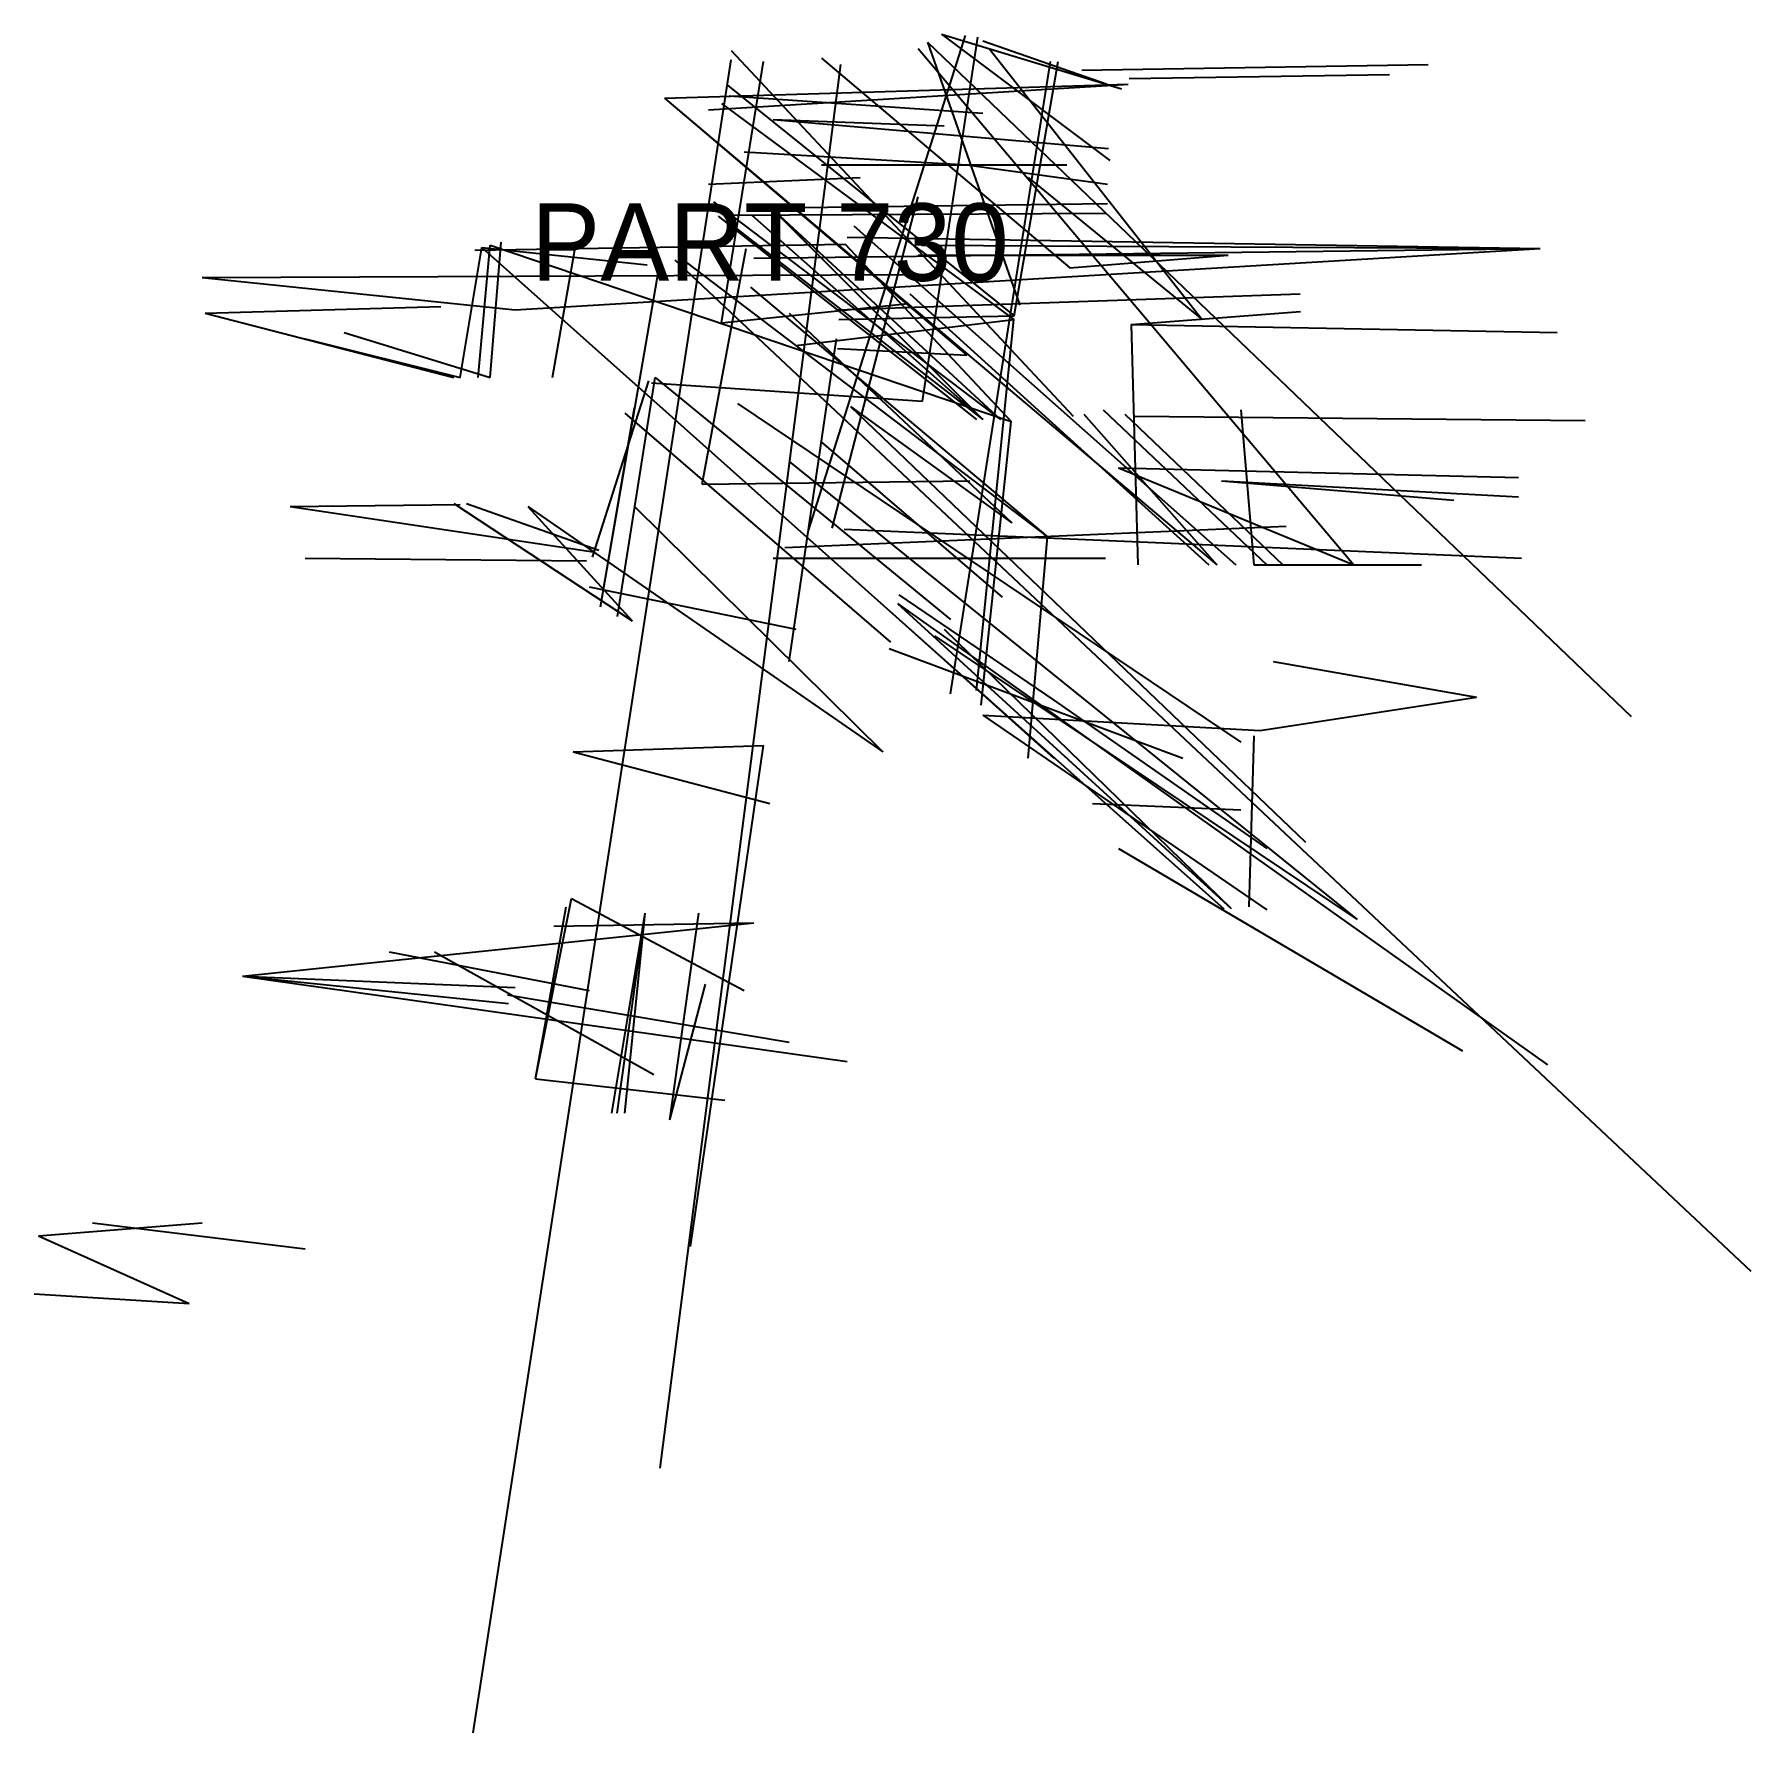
# Model space of a CAD drawing. Header units: millimetres. Extents: x 57 to 323, y 925 to 1188.
import ezdxf

# ---------------------------------------------------------------- set-up
doc = ezdxf.new("R2010")
doc.units = ezdxf.units.MM
doc.layers.add('ANNOTATIONS', color=3, linetype='Continuous')
doc.layers.add('GEOMETRY', color=7, linetype='Continuous')

msp = doc.modelspace()

# ---------------------------------------------------------------- linework, layer by layer
at = {"layer": 'GEOMETRY'}
for p, q in [((177, 1111.33), (201.33, 1188)), ((194.67, 1131.33), (203.25, 1187.75)), ((195.4, 1187), (304.5, 1082.5)), ((195.4, 1187), (209.75, 1146.25)), ((197.6, 1188.2), (223.67, 1168.67)), ((197.6, 1188.2), (225.5, 1179.75)), ((204, 1187.2), (223.25, 1180.5)), ((125, 925), (165, 1184.25)), ((163.5, 1143.5), (170, 1184)), ((165, 1185.67), (218, 1129)), ((179, 1184.5), (217.5, 1152)), ((194, 1186), (261.5, 1106)), ((199, 1086), (214.5, 1184)), ((205, 1186), (238, 1144)), ((208.86, 1144.57), (215.67, 1184)), ((154, 966), (182, 1183.5)), ((219.33, 1182.67), (273, 1183.5)), ((226.67, 1181.33), (267, 1182)), ((154.67, 1178.33), (226.5, 1180.5)), ((161.5, 1176.5), (225.8, 1180.4)), ((164.5, 1180.25), (208.86, 1144.57)), ((164.67, 1178.67), (204, 1176)), ((154.67, 1178.33), (240.25, 1106)), ((154.67, 1178.33), (201.5, 1138.5)), ((163.5, 1177.5), (208.83, 1144)), ((171.5, 1175), (223.5, 1170.5)), ((171.5, 1175), (198, 1174)), ((167, 1170), (201.5, 1168)), ((179, 1168), (217, 1168)), ((201.5, 1168), (223.33, 1165)), ((161.5, 1165), (185, 1166)), ((211, 1166), (238, 1144)), ((180.67, 1111.67), (194, 1163)), ((162.25, 1162.25), (206.75, 1128.5)), ((163, 1160), (203, 1128.5)), ((164.2, 1160.2), (223, 1160.5)), ((168.2, 1160.2), (204, 1128.5)), ((171.25, 1161.25), (206.75, 1128.5)), ((171.25, 1161.25), (204, 1128.5)), ((172, 1161.33), (223.33, 1162)), ((165.4, 1158.4), (204, 1128.5)), ((184, 1158.5), (243.2, 1106)), ((123, 1135), (126.33, 1155.17)), ((125.25, 1154.75), (182.67, 1155.67)), ((125.8, 1135), (127.67, 1155.5)), ((126.33, 1155.17), (241.33, 1052.67)), ((126.33, 1155.17), (152, 1152.5)), ((127.67, 1135), (129.33, 1156)), ((127.67, 1155.5), (208.4, 1128.2)), ((131.5, 1145.5), (290.4, 1155)), ((137.33, 1135), (141, 1156)), ((160.5, 1118.5), (167.33, 1155)), ((168.5, 1153.5), (290.4, 1155)), ((182.67, 1155.67), (208.4, 1128.2)), ((183, 1156.75), (290.4, 1155)), ((194.5, 1155.5), (290.4, 1155)), ((144.75, 1099.5), (154, 1153)), ((156.25, 1153.25), (323, 996.5)), ((157, 1153.67), (214, 1110.33)), ((194, 1154), (242, 1154)), ((217.5, 1152), (242, 1154)), ((83, 1150.5), (192.67, 1151)), ((83, 1150.5), (131.5, 1145.5)), ((163.5, 1143.5), (192.5, 1146.5)), ((168, 1149), (214, 1110.33)), ((181.5, 1145.5), (253.2, 1148)), ((192.67, 1148), (239, 1106)), ((83.5, 1145), (120, 1146)), ((83.5, 1145), (122, 1135)), ((174, 1145), (208.5, 1112.5)), ((175, 1140), (208.83, 1144)), ((181.67, 1144), (208.86, 1144.57)), ((203, 1086.5), (208.83, 1144)), ((227, 1143.25), (253.25, 1145.25)), ((105, 1142), (127.67, 1135)), ((227, 1143.25), (293, 1142)), ((227, 1143.25), (228, 1106)), ((99, 1141), (123, 1135)), ((174, 1091), (181.33, 1141)), ((181.5, 1139.5), (201.5, 1138.5)), ((143.5, 1107.17), (152.25, 1134.5)), ((147.4, 1098), (153.2, 1135)), ((152.67, 1134.17), (194.67, 1131.33)), ((153.2, 1135), (199, 1097.5)), ((166, 1131), (244, 1078.5)), ((183.5, 1130.5), (254, 1063)), ((183.5, 1130.5), (208.5, 1112.5)), ((144.75, 1099.5), (150, 1130.33)), ((148.5, 1129.5), (189.67, 1094)), ((203.75, 1084.25), (208.4, 1128.2)), ((219.67, 1129.33), (240.25, 1106)), ((222.67, 1130), (248, 1106)), ((226, 1129.33), (250.5, 1106)), ((227.5, 1129), (297.33, 1128.33)), ((244, 1130), (246, 1106)), ((179, 1125), (207, 1101)), ((174, 1122), (262, 1051)), ((225, 1121), (261.5, 1106)), ((225, 1121), (287, 1119.5)), ((160.5, 1118.5), (202, 1119)), ((241, 1119), (287, 1116.5)), ((241, 1119), (277, 1116)), ((96.67, 1115), (123, 1115.33)), ((96.67, 1115), (143.6, 1108)), ((122, 1115.5), (149.67, 1097.33)), ((124, 1115.5), (144.5, 1108.25)), ((133.5, 1115), (149.67, 1097.33)), ((133.5, 1115), (188.5, 1077)), ((150, 1115), (188.5, 1077)), ((173.33, 1108.67), (251, 1112)), ((182.5, 1111.5), (287.5, 1107)), ((211, 1076), (214, 1110.33)), ((99, 1107), (142.6, 1106.6)), ((171.5, 1107), (223, 1107)), ((246, 1106), (272, 1106)), ((143, 1102.6), (175, 1096)), ((191, 1101.33), (215, 1085)), ((190.75, 1100), (291.5, 1028.5)), ((190.75, 1100), (242.5, 1052.75)), ((190.5, 1098), (215, 1076)), ((198, 1096), (242.5, 1052.75)), ((196.5, 1095), (262, 1051)), ((189.5, 1093), (235, 1076)), ((249, 1091), (280.5, 1085.5)), ((247, 1080.33), (280.5, 1085.5)), ((204, 1082.67), (248, 1052.5)), ((204, 1082.67), (247, 1080.33)), ((215, 1085), (248, 1062)), ((140.5, 1077), (170, 1078)), ((158.67, 1000.33), (170, 1078)), ((246, 1079.5), (245.25, 1053)), ((140.5, 1077), (171, 1069)), ((221, 1069), (244, 1068)), ((225, 1062), (278.33, 1030.67)), ((134.67, 1026.33), (140.25, 1054.25)), ((140.25, 1054.25), (167, 1040)), ((134.67, 1026.33), (139.4, 1053)), ((146.5, 1021), (151.67, 1052)), ((147.33, 1021), (151.67, 1052)), ((148.5, 1021), (151.67, 1052)), ((155.5, 1020), (160, 1052)), ((89.25, 1042.25), (168.5, 1050.5)), ((137.5, 1050), (168.5, 1050.5)), ((112, 1046), (143, 1040)), ((119, 1046), (153, 1027)), ((89.25, 1042.25), (130.5, 1038)), ((89.25, 1042.25), (183, 1029)), ((89.25, 1042.25), (131.5, 1040.5)), ((155.5, 1020), (161, 1041)), ((130.33, 1039.33), (174, 1032)), ((134.67, 1026.33), (164, 1023)), ((57.67, 1002), (83, 1004)), ((66, 1004), (99, 1000)), ((57.67, 1002), (81, 991.5)), ((57, 993), (81, 991.5))]:
    msp.add_line(p, q, dxfattribs=at)

# ---------------------------------------------------------------- texts
at = {"layer": 'ANNOTATIONS'}
msp.add_text('PART 730', height=12, dxfattribs=at).set_placement((134, 1150))

doc.saveas('drawing.dxf')
